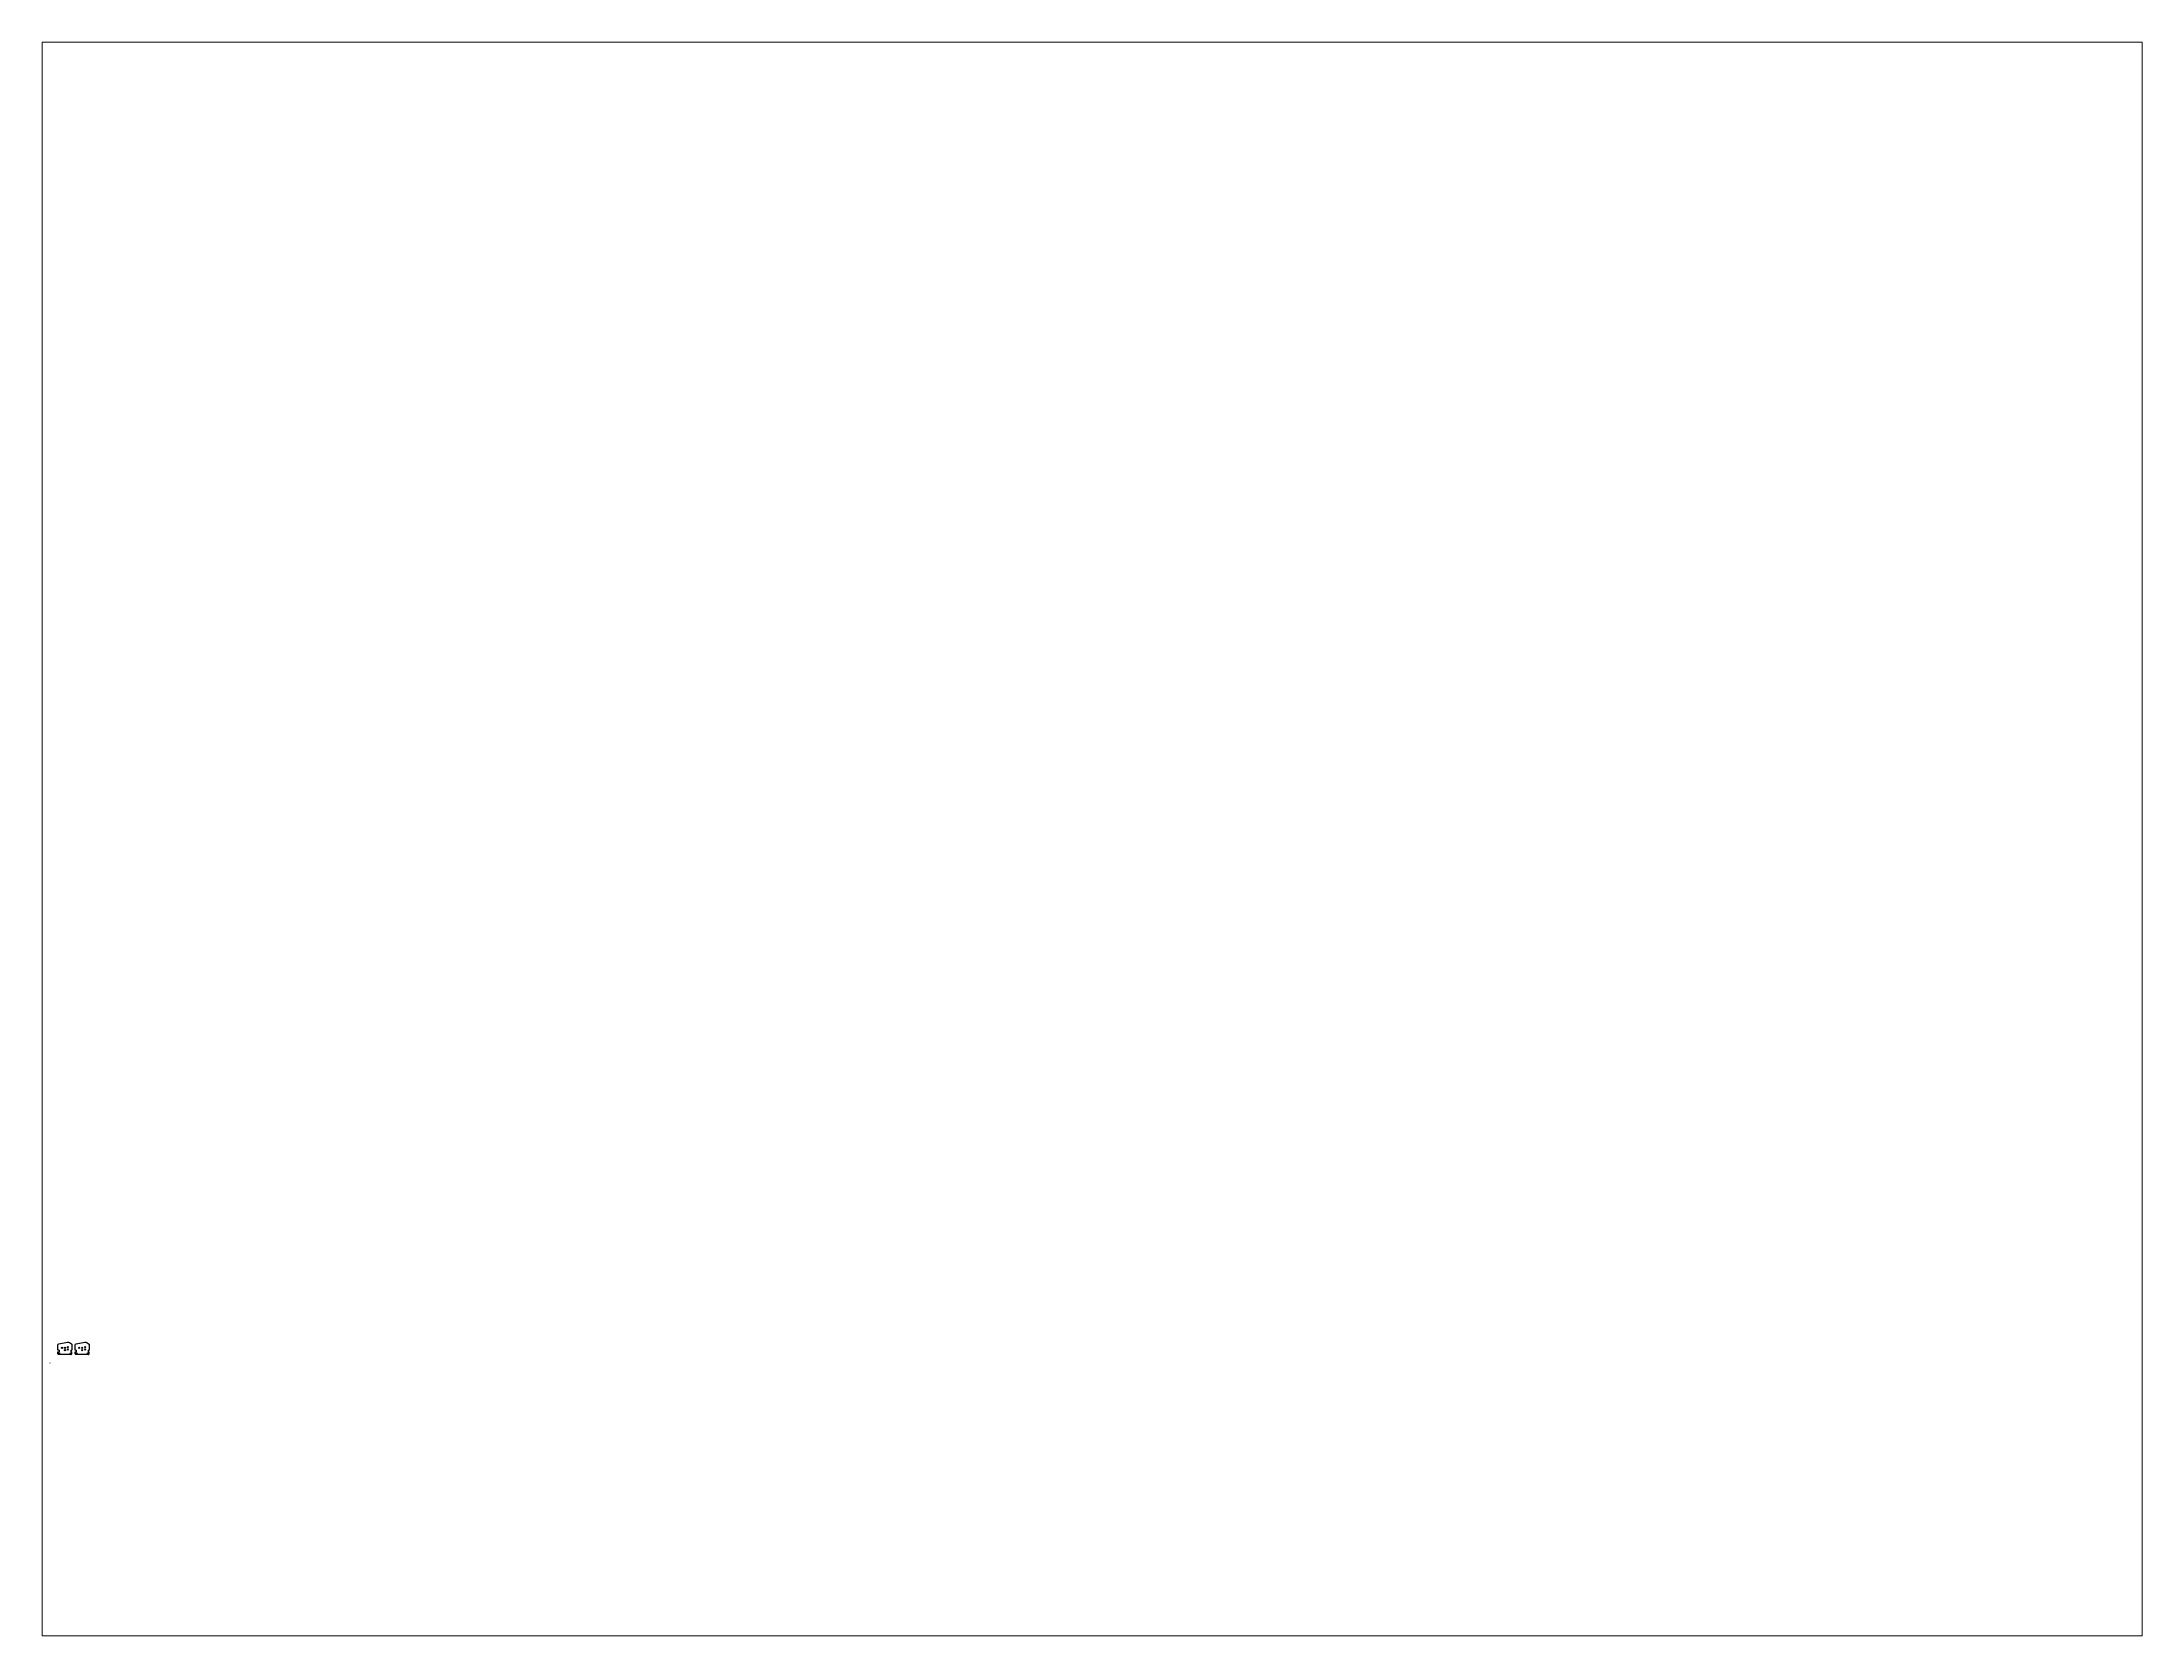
# Paper-space layout '布局1' of a CAD drawing. Header units: millimetres. Extents: x 26 to 231, y 20 to 176.
# The model-space entities are those that its viewports show. They can reach past a viewport. Long polylines and large blocks are cut down to what shows.
import ezdxf
from ezdxf import colors
from ezdxf.entities.mleader import LeaderData, LeaderLine
from ezdxf.math import Vec2, Vec3

# ---------------------------------------------------------------- set-up
doc = ezdxf.new("R2010")
doc.units = ezdxf.units.MM
doc.styles.get("Standard").update_dxf_attribs({"font": 'arial.ttf'})

msp = doc.modelspace()

# ---------------------------------------------------------------- linework, layer by layer
at = {"color": 0}
for p, q in [((15.9, 21.5), (13.9, 21.5)), ((15.9, 21.5), (15.9, 21.5)), ((35.9, 21.5), (37.9, 21.5)), ((35.9, 21.5), (35.9, 21.5)), ((45.3, 21.5), (43.3, 21.5)), ((45.3, 21.5), (45.3, 21.5)), ((65.3, 21.5), (67.3, 21.5)), ((65.3, 21.5), (65.3, 21.5))]:
    msp.add_line(p, q, dxfattribs=at)
for p, q in [((13.9, 18.5), (15.9, 18.5)), ((15.9, 21.5), (15.9, 18.5)), ((35.9, 21.5), (35.9, 18.5)), ((35.9, 18.5), (37.9, 18.5)), ((43.3, 18.5), (45.3, 18.5)), ((45.3, 21.5), (45.3, 18.5)), ((65.3, 21.5), (65.3, 18.5)), ((65.3, 18.5), (67.3, 18.5))]:
    msp.add_line(p, q)
for points in [[(13.9, 21.5), (13.9, 30.3, -0.36397), (15.5, 32.2), (30.5, 34.9, -0.176327), (33.8, 34.3), (36.9, 32.5, -0.267949), (37.9, 30.8), (37.9, 21.5)], [(15.9, 14, -0.414214), (13.9, 16), (13.9, 18.5)], [(35.9, 14, 0.414214), (37.9, 16), (37.9, 18.5)], [(43.3, 21.5), (43.3, 30.3, -0.36397), (45, 32.2), (59.9, 34.9, -0.176327), (63.3, 34.3), (66.3, 32.5, -0.267949), (67.3, 30.8), (67.3, 21.5)], [(45.3, 14, -0.414214), (43.3, 16), (43.3, 18.5)], [(65.3, 14, 0.414214), (67.3, 16), (67.3, 18.5)]]:
    msp.add_lwpolyline(points, format="xyb")
for points in [[(35.9, 14), (15.9, 14)], [(65.3, 14), (45.3, 14)]]:
    msp.add_lwpolyline(points)
for centre in [(15.9, 16), (20.9, 25.5), (25.9, 25.5), (25.9, 21.5), (30.9, 26.5), (30.9, 22.5), (35.9, 16), (45.3, 16), (50.3, 25.5), (55.3, 25.5), (55.3, 21.5), (60.3, 26.5), (60.3, 22.5), (65.3, 16)]:
    msp.add_circle(centre, 1)
msp.add_open_spline([(0, 0), (0.3, 0), (0.7, 0), (1, 0)], degree=3)
msp.add_open_spline([(0, 0), (0.3, 0), (0.7, 0), (1, 0)], degree=3)

# ---------------------------------------------------------------- leaders
ml = msp.add_multileader_mtext('Standard')
ml.set_content('', color=256)
ml.set_leader_properties()
ml.build(insert=Vec2(0, 0))
ctx = ml.context
ctx.base_point, ctx.plane_origin = Vec3(3550.8, 1778.6), Vec3(3572.8, 1787.9)
ctx.text_align_type = 2
notes = []
notes.append((ctx, [(0, (0, 0, 0), (0, 0), (1, 0), 1, [])]))
ctx.mtext.insert, ctx.mtext.alignment, ctx.mtext.flow_direction = Vec3(3552.8, 1780.6), 3, 5
for ctx, leaders in notes:
    for number, flags, end, landing, length, lines in leaders:
        leader = LeaderData()
        leader.index, (leader.has_last_leader_line, leader.has_dogleg_vector, leader.attachment_direction) = number, flags
        leader.last_leader_point, leader.dogleg_vector, leader.dogleg_length = Vec3(end), Vec3(landing), length
        for number, points, colour, breaks in lines:
            line = LeaderLine()
            line.index, line.vertices, line.color, line.breaks = number, Vec3.list(points), colors.encode_raw_color(colour), breaks
            leader.lines.append(line)
        ctx.leaders.append(leader)

psp = doc.layouts.new('布局1')

# ---------------------------------------------------------------- viewports
at = {"layer": '0'}
psp.add_viewport(center=(128.5, 97.5), size=(205.6, 156), view_center_point=(1776.14, 892.22), view_height=2715.2773, dxfattribs=at)

doc.saveas('drawing.dxf')
